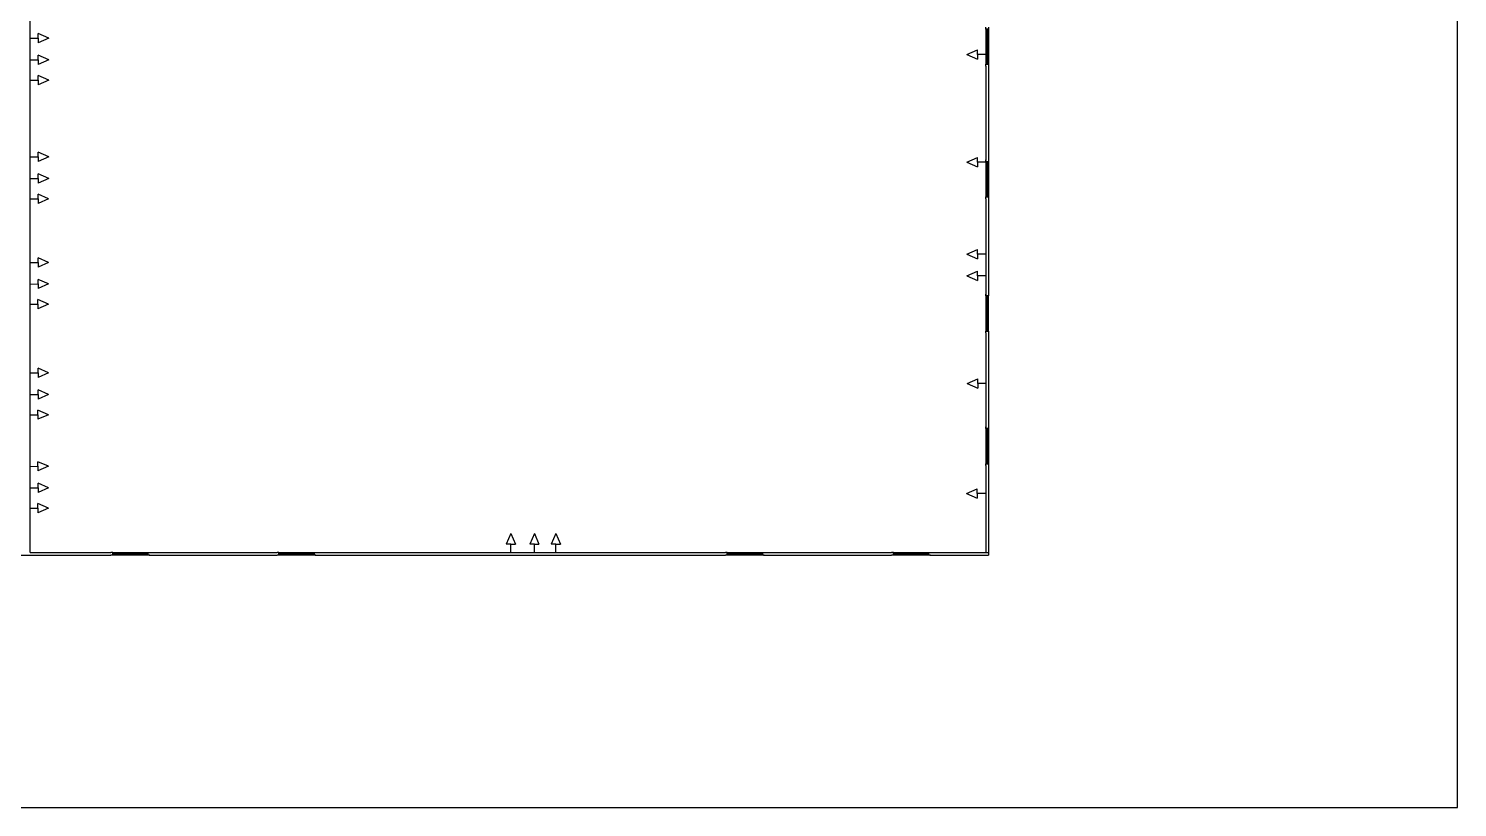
# Model space of a CAD drawing. Header units: millimetres. Extents: x 2943 to 3068, y 1960 to 2042.
# Drawn here: x 2993.1 to 3067.8, y 1960.2 to 2001 of the extents above; entities that cross this region are included whole.
import ezdxf

# ---------------------------------------------------------------- set-up
doc = ezdxf.new("R2010")
doc.units = ezdxf.units.MM

msp = doc.modelspace()

# ---------------------------------------------------------------- hatches: boundary and pattern name
at = {"true_color": 0x000000}
h = msp.add_hatch(dxfattribs=at)
h.set_pattern_fill('ANGLE', color=18)
h.set_pattern_definition([(0, (0, 0), (0, 6.985), [5.08, -1.905]), (90, (0, 0), (-6.985, 4e-16), [5.08, -1.905])])
h.paths.add_polyline_path([(3042.725, 1989.166), (3042.725, 1989.41), (3042.17, 1989.166), (3042.725, 1988.925)])

# ---------------------------------------------------------------- linework, layer by layer
for p, q in [((3067.83, 1960.226), (3067.83, 2042.064)), ((2993.152, 1973.573), (2993.152, 2003.57)), ((2993.156, 2000.471), (2993.574, 2000.473)), ((2993.574, 2000.473), (2993.574, 2000.714)), ((2994.129, 2000.473), (2993.574, 2000.714)), ((2993.574, 2000.473), (2993.574, 2000.23)), ((2994.129, 2000.473), (2993.574, 2000.23)), ((3043.154, 2000.947), (3043.152, 1999.109)), ((3043.201, 2000.928), (3043.199, 1999.561)), ((3043.258, 2000.928), (3043.255, 1999.561)), ((3043.304, 2000.947), (3043.304, 1999.109)), ((3042.17, 1999.617), (3042.724, 1999.86)), ((3042.724, 1999.617), (3042.724, 1999.86)), ((2993.157, 1999.345), (2993.576, 1999.347)), ((2993.576, 1999.347), (2993.576, 1999.588)), ((2994.13, 1999.347), (2993.576, 1999.588)), ((2993.576, 1999.347), (2993.576, 1999.104)), ((2994.13, 1999.347), (2993.576, 1999.104)), ((3042.17, 1999.617), (3042.724, 1999.376)), ((3043.143, 1999.619), (3042.724, 1999.617)), ((3042.724, 1999.617), (3042.724, 1999.376)), ((3043.152, 1999.009), (3043.152, 1994.069)), ((3043.199, 1999.128), (3043.199, 1999.561)), ((3043.255, 1999.128), (3043.255, 1999.561)), ((3043.302, 1999.009), (3043.302, 1994.069)), ((2993.154, 1998.282), (2993.572, 1998.284)), ((2993.572, 1998.284), (2993.572, 1998.525)), ((2994.127, 1998.284), (2993.572, 1998.525)), ((2993.572, 1998.284), (2993.572, 1998.041)), ((2994.127, 1998.284), (2993.572, 1998.041)), ((2993.572, 1994.263), (2993.572, 1994.504)), ((2994.127, 1994.263), (2993.572, 1994.504)), ((2993.154, 1994.261), (2993.572, 1994.263)), ((2993.572, 1994.263), (2993.572, 1994.02)), ((2994.127, 1994.263), (2993.572, 1994.02)), ((3042.169, 1993.986), (3042.723, 1994.229)), ((3042.169, 1993.986), (3042.723, 1993.745)), ((3042.723, 1993.986), (3042.723, 1994.229)), ((3043.142, 1993.988), (3042.723, 1993.986)), ((3042.723, 1993.986), (3042.723, 1993.745)), ((3043.154, 1994.006), (3043.152, 1992.169)), ((3043.201, 1993.987), (3043.199, 1992.62)), ((3043.258, 1993.987), (3043.255, 1992.62)), ((3043.304, 1994.006), (3043.302, 1992.169)), ((2993.156, 1993.135), (2993.574, 1993.137)), ((2993.574, 1993.137), (2993.574, 1993.378)), ((2994.129, 1993.137), (2993.574, 1993.378)), ((2993.574, 1993.137), (2993.574, 1992.894)), ((2994.129, 1993.137), (2993.574, 1992.894)), ((2993.571, 1992.075), (2993.571, 1992.316)), ((2994.125, 1992.075), (2993.571, 1992.316)), ((3043.199, 1992.187), (3043.199, 1992.62)), ((3043.255, 1992.187), (3043.255, 1992.62)), ((2993.152, 1992.073), (2993.571, 1992.075)), ((2993.571, 1992.075), (2993.571, 1991.831)), ((2994.125, 1992.075), (2993.571, 1991.831)), ((3043.152, 1992.069), (3043.152, 1987.05)), ((3043.302, 1992.069), (3043.302, 1987.05)), ((3042.17, 1989.166), (3042.725, 1989.41)), ((3042.725, 1989.166), (3042.725, 1989.41)), ((2993.15, 1988.74), (2993.569, 1988.742)), ((2993.569, 1988.742), (2993.569, 1988.983)), ((2994.123, 1988.742), (2993.569, 1988.983)), ((2993.569, 1988.742), (2993.569, 1988.498)), ((2994.123, 1988.742), (2993.569, 1988.498)), ((3042.17, 1989.166), (3042.725, 1988.925)), ((3043.143, 1989.168), (3042.725, 1989.166)), ((3042.725, 1989.166), (3042.725, 1988.925)), ((2993.571, 1987.616), (2993.571, 1987.857)), ((2994.125, 1987.616), (2993.571, 1987.857)), ((3042.17, 1988.04), (3042.724, 1988.284)), ((3042.17, 1988.04), (3042.724, 1987.799)), ((3042.724, 1988.04), (3042.724, 1988.284)), ((3043.143, 1988.042), (3042.724, 1988.04)), ((3042.724, 1988.04), (3042.724, 1987.799)), ((2993.152, 1987.613), (2993.571, 1987.616)), ((2993.571, 1987.616), (2993.571, 1987.372)), ((2994.125, 1987.616), (2993.571, 1987.372)), ((3043.154, 1986.987), (3043.152, 1985.15)), ((3043.201, 1986.969), (3043.199, 1985.602)), ((3043.258, 1986.969), (3043.255, 1985.602)), ((3043.302, 1985.15), (3043.304, 1986.987)), ((2993.149, 1986.551), (2993.567, 1986.553)), ((2993.567, 1986.553), (2993.567, 1986.794)), ((2994.122, 1986.553), (2993.567, 1986.794)), ((2993.567, 1986.553), (2993.567, 1986.31)), ((2994.122, 1986.553), (2993.567, 1986.31)), ((3043.199, 1985.169), (3043.199, 1985.602)), ((3043.255, 1985.169), (3043.255, 1985.602)), ((3043.152, 1985.05), (3043.152, 1980.109)), ((3043.302, 1985.05), (3043.302, 1980.109)), ((2993.151, 1982.963), (2993.57, 1982.965)), ((2993.57, 1982.965), (2993.57, 1983.206)), ((2994.124, 1982.965), (2993.57, 1983.206)), ((2993.57, 1982.965), (2993.57, 1982.721)), ((2994.124, 1982.965), (2993.57, 1982.721)), ((3042.176, 1982.401), (3042.73, 1982.645)), ((3042.73, 1982.401), (3042.73, 1982.645)), ((2993.153, 1981.836), (2993.571, 1981.839)), ((2993.571, 1981.839), (2993.571, 1982.08)), ((2994.126, 1981.839), (2993.571, 1982.08)), ((2993.571, 1981.839), (2993.571, 1981.595)), ((2994.126, 1981.839), (2993.571, 1981.595)), ((3042.176, 1982.401), (3042.73, 1982.16)), ((3043.149, 1982.404), (3042.73, 1982.401)), ((3042.73, 1982.401), (3042.73, 1982.16)), ((2993.568, 1980.776), (2993.568, 1981.017)), ((2994.123, 1980.776), (2993.568, 1981.017)), ((2993.15, 1980.774), (2993.568, 1980.776)), ((2993.568, 1980.776), (2993.568, 1980.533)), ((2994.123, 1980.776), (2993.568, 1980.533)), ((3043.154, 1980.047), (3043.152, 1978.209)), ((3043.201, 1980.028), (3043.199, 1978.661)), ((3043.258, 1980.028), (3043.255, 1978.661)), ((3043.304, 1980.047), (3043.302, 1978.209)), ((2993.149, 1978.072), (2993.568, 1978.074)), ((2993.568, 1978.074), (2993.568, 1978.315)), ((2994.122, 1978.074), (2993.568, 1978.315)), ((2993.568, 1978.074), (2993.568, 1977.831)), ((2994.122, 1978.074), (2993.568, 1977.831)), ((3043.152, 1978.109), (3043.152, 1973.573)), ((3043.199, 1978.228), (3043.199, 1978.661)), ((3043.255, 1978.228), (3043.255, 1978.661)), ((3043.302, 1978.109), (3043.302, 1973.423)), ((2993.151, 1976.946), (2993.569, 1976.948)), ((2993.569, 1976.948), (2993.569, 1977.189)), ((2994.124, 1976.948), (2993.569, 1977.189)), ((2993.569, 1976.948), (2993.569, 1976.705)), ((2994.124, 1976.948), (2993.569, 1976.705)), ((3042.15, 1976.649), (3042.705, 1976.892)), ((3042.15, 1976.649), (3042.705, 1976.408)), ((3042.705, 1976.649), (3042.705, 1976.892)), ((3043.123, 1976.651), (3042.705, 1976.649)), ((3042.705, 1976.649), (3042.705, 1976.408)), ((2993.148, 1975.883), (2993.566, 1975.885)), ((2993.566, 1975.885), (2993.566, 1976.126)), ((2994.121, 1975.885), (2993.566, 1976.126)), ((2993.566, 1975.885), (2993.566, 1975.642)), ((2994.121, 1975.885), (2993.566, 1975.642)), ((3018.299, 1974.55), (3018.058, 1973.996)), ((3018.299, 1974.55), (3018.542, 1973.996)), ((3019.536, 1974.553), (3019.295, 1973.999)), ((3019.536, 1974.553), (3019.779, 1973.999)), ((3020.662, 1974.555), (3020.421, 1974)), ((3020.662, 1974.555), (3020.905, 1974)), ((2993.152, 1973.573), (2997.384, 1973.573)), ((2997.484, 1973.575), (2999.322, 1973.573)), ((2997.503, 1973.528), (2998.87, 1973.526)), ((2999.303, 1973.526), (2998.87, 1973.526)), ((2999.384, 1973.573), (3006.075, 1973.573)), ((3006.175, 1973.575), (3008.012, 1973.573)), ((3006.193, 1973.528), (3007.561, 1973.526)), ((3007.994, 1973.526), (3007.561, 1973.526)), ((3008.075, 1973.573), (3029.53, 1973.573)), ((3018.299, 1973.996), (3018.058, 1973.996)), ((3018.301, 1973.577), (3018.299, 1973.996)), ((3018.299, 1973.996), (3018.542, 1973.996)), ((3019.536, 1973.999), (3019.295, 1973.999)), ((3019.538, 1973.58), (3019.536, 1973.999)), ((3019.536, 1973.999), (3019.779, 1973.999)), ((3020.662, 1974), (3020.421, 1974)), ((3020.664, 1973.582), (3020.662, 1974)), ((3020.662, 1974), (3020.905, 1974)), ((3029.63, 1973.575), (3031.468, 1973.573)), ((3029.649, 1973.528), (3031.016, 1973.526)), ((3031.449, 1973.526), (3031.016, 1973.526)), ((3031.53, 1973.573), (3038.221, 1973.573)), ((3038.321, 1973.575), (3040.158, 1973.573)), ((3038.339, 1973.528), (3039.707, 1973.526)), ((3040.14, 1973.526), (3039.707, 1973.526)), ((3040.221, 1973.573), (3043.302, 1973.573)), ((2988.264, 1973.423), (2993.152, 1973.423)), ((2993.152, 1973.423), (2997.384, 1973.423)), ((2997.384, 1973.425), (2997.384, 1973.423)), ((2999.322, 1973.423), (2997.484, 1973.423)), ((2997.503, 1973.472), (2998.87, 1973.469)), ((2999.303, 1973.469), (2998.87, 1973.469)), ((2999.384, 1973.423), (3006.075, 1973.423)), ((3006.075, 1973.425), (3006.075, 1973.423)), ((3008.012, 1973.423), (3006.175, 1973.423)), ((3006.193, 1973.472), (3007.561, 1973.469)), ((3007.994, 1973.469), (3007.561, 1973.469)), ((3008.075, 1973.423), (3029.53, 1973.423)), ((3029.53, 1973.425), (3029.53, 1973.423)), ((3031.468, 1973.423), (3029.63, 1973.423)), ((3029.649, 1973.472), (3031.016, 1973.469)), ((3031.449, 1973.469), (3031.016, 1973.469)), ((3031.53, 1973.423), (3038.221, 1973.423)), ((3038.221, 1973.425), (3038.221, 1973.423)), ((3040.158, 1973.423), (3038.321, 1973.423)), ((3038.339, 1973.472), (3039.707, 1973.469)), ((3040.14, 1973.469), (3039.707, 1973.469)), ((3040.221, 1973.423), (3043.302, 1973.423)), ((2942.837, 1960.226), (3067.83, 1960.226))]:
    msp.add_line(p, q)
at = {"lineweight": 30}
for points in [[(3043.304, 2001.047), (3043.304, 2000.947), (3043.154, 2000.947), (3043.154, 2001.047)], [(3043.152, 1999.009), (3043.152, 1999.109), (3043.302, 1999.109), (3043.302, 1999.009)], [(3043.304, 1994.106), (3043.304, 1994.006), (3043.154, 1994.006), (3043.154, 1994.106)], [(3043.152, 1992.069), (3043.152, 1992.169), (3043.302, 1992.169), (3043.302, 1992.069)], [(3043.304, 1987.087), (3043.304, 1986.987), (3043.154, 1986.987), (3043.154, 1987.087)], [(3043.152, 1985.05), (3043.152, 1985.15), (3043.302, 1985.15), (3043.302, 1985.05)], [(3043.304, 1980.147), (3043.304, 1980.047), (3043.154, 1980.047), (3043.154, 1980.147)], [(3043.152, 1978.109), (3043.152, 1978.209), (3043.302, 1978.209), (3043.302, 1978.109)], [(2997.384, 1973.575), (2997.484, 1973.575), (2997.484, 1973.425), (2997.384, 1973.425)], [(2999.422, 1973.423), (2999.322, 1973.423), (2999.322, 1973.573), (2999.422, 1973.573)], [(3006.075, 1973.575), (3006.175, 1973.575), (3006.175, 1973.425), (3006.075, 1973.425)], [(3008.112, 1973.423), (3008.012, 1973.423), (3008.012, 1973.573), (3008.112, 1973.573)], [(3029.53, 1973.575), (3029.63, 1973.575), (3029.63, 1973.425), (3029.53, 1973.425)], [(3031.568, 1973.423), (3031.468, 1973.423), (3031.468, 1973.573), (3031.568, 1973.573)], [(3038.221, 1973.575), (3038.321, 1973.575), (3038.321, 1973.425), (3038.221, 1973.425)], [(3040.258, 1973.423), (3040.158, 1973.423), (3040.158, 1973.573), (3040.258, 1973.573)]]:
    msp.add_lwpolyline(points, dxfattribs=at)
for points in [[(3043.154, 2000.947), (3043.304, 2000.947)], [(3043.224, 1999.561), (3043.226, 2000.932), (3043.233, 2000.932), (3043.23, 1999.561)], [(3043.302, 1999.109), (3043.152, 1999.109)], [(3043.23, 1999.561), (3043.23, 1999.124), (3043.224, 1999.124), (3043.224, 1999.561)], [(3043.154, 1994.006), (3043.304, 1994.006)], [(3043.224, 1992.62), (3043.226, 1993.991), (3043.233, 1993.991), (3043.23, 1992.62)], [(3043.23, 1992.62), (3043.23, 1992.184), (3043.224, 1992.184), (3043.224, 1992.62)], [(3043.302, 1992.169), (3043.152, 1992.169)], [(3043.154, 1986.987), (3043.304, 1986.987)], [(3043.224, 1985.602), (3043.226, 1986.972), (3043.233, 1986.972), (3043.23, 1985.602)], [(3043.23, 1985.602), (3043.23, 1985.165), (3043.224, 1985.165), (3043.224, 1985.602)], [(3043.302, 1985.15), (3043.152, 1985.15)], [(3043.154, 1980.047), (3043.304, 1980.047)], [(3043.224, 1978.661), (3043.226, 1980.032), (3043.233, 1980.032), (3043.23, 1978.661)], [(3043.302, 1978.209), (3043.152, 1978.209)], [(3043.23, 1978.661), (3043.23, 1978.224), (3043.224, 1978.224), (3043.224, 1978.661)], [(2997.484, 1973.425), (2997.484, 1973.575)], [(2999.322, 1973.573), (2999.322, 1973.423)], [(3006.175, 1973.425), (3006.175, 1973.575)], [(3008.012, 1973.573), (3008.012, 1973.423)], [(3029.63, 1973.425), (3029.63, 1973.575)], [(3031.468, 1973.573), (3031.468, 1973.423)], [(3038.321, 1973.425), (3038.321, 1973.575)], [(3040.158, 1973.573), (3040.158, 1973.423)], [(2998.87, 1973.494), (2997.499, 1973.497), (2997.499, 1973.503), (2998.87, 1973.501)], [(2998.87, 1973.501), (2999.307, 1973.501), (2999.307, 1973.494), (2998.87, 1973.494)], [(3007.561, 1973.494), (3006.19, 1973.497), (3006.19, 1973.503), (3007.561, 1973.501)], [(3007.561, 1973.501), (3007.997, 1973.501), (3007.997, 1973.494), (3007.561, 1973.494)], [(3031.016, 1973.494), (3029.645, 1973.497), (3029.645, 1973.503), (3031.016, 1973.501)], [(3031.016, 1973.501), (3031.453, 1973.501), (3031.453, 1973.494), (3031.016, 1973.494)], [(3039.707, 1973.494), (3038.336, 1973.497), (3038.336, 1973.503), (3039.707, 1973.501)], [(3039.707, 1973.501), (3040.143, 1973.501), (3040.143, 1973.494), (3039.707, 1973.494)]]:
    msp.add_lwpolyline(points)
for points in [[(3043.258, 2000.947), (3043.201, 2000.947), (3043.201, 2000.928, 0.414214), (3043.208, 2000.922), (3043.224, 2000.922, 0.414214), (3043.226, 2000.924), (3043.226, 2000.932), (3043.233, 2000.932), (3043.233, 2000.924, 0.414214), (3043.235, 2000.922), (3043.251, 2000.922, 0.414214), (3043.258, 2000.928), (3043.258, 2000.928)], [(3043.199, 1999.109), (3043.255, 1999.109), (3043.255, 1999.128, 0.414214), (3043.249, 1999.134), (3043.233, 1999.134, 0.414214), (3043.23, 1999.132), (3043.23, 1999.124), (3043.224, 1999.124), (3043.224, 1999.132, 0.414214), (3043.221, 1999.134), (3043.205, 1999.134, 0.414214), (3043.199, 1999.128), (3043.199, 1999.128)], [(3043.258, 1994.006), (3043.201, 1994.006), (3043.201, 1993.987, 0.414214), (3043.208, 1993.981), (3043.224, 1993.981, 0.414214), (3043.226, 1993.983), (3043.226, 1993.991), (3043.233, 1993.991), (3043.233, 1993.983, 0.414214), (3043.235, 1993.981), (3043.251, 1993.981, 0.414214), (3043.258, 1993.987), (3043.258, 1993.987)], [(3043.199, 1992.169), (3043.255, 1992.169), (3043.255, 1992.187, 0.414214), (3043.249, 1992.194), (3043.233, 1992.194, 0.414214), (3043.23, 1992.191), (3043.23, 1992.184), (3043.224, 1992.184), (3043.224, 1992.191, 0.414214), (3043.221, 1992.194), (3043.205, 1992.194, 0.414214), (3043.199, 1992.187), (3043.199, 1992.187)], [(3043.258, 1986.987), (3043.201, 1986.987), (3043.201, 1986.969, 0.414214), (3043.208, 1986.962), (3043.224, 1986.962, 0.414214), (3043.226, 1986.965), (3043.226, 1986.972), (3043.233, 1986.972), (3043.233, 1986.965, 0.414214), (3043.235, 1986.962), (3043.251, 1986.962, 0.414214), (3043.258, 1986.969), (3043.258, 1986.969)], [(3043.199, 1985.15), (3043.255, 1985.15), (3043.255, 1985.169, 0.414214), (3043.249, 1985.175), (3043.233, 1985.175, 0.414214), (3043.23, 1985.173), (3043.23, 1985.165), (3043.224, 1985.165), (3043.224, 1985.173, 0.414214), (3043.221, 1985.175), (3043.205, 1985.175, 0.414214), (3043.199, 1985.169), (3043.199, 1985.169)], [(3043.258, 1980.047), (3043.201, 1980.047), (3043.201, 1980.028, 0.414214), (3043.208, 1980.022), (3043.224, 1980.022, 0.414214), (3043.226, 1980.024), (3043.226, 1980.032), (3043.233, 1980.032), (3043.233, 1980.024, 0.414214), (3043.235, 1980.022), (3043.251, 1980.022, 0.414214), (3043.258, 1980.028), (3043.258, 1980.028)], [(3043.199, 1978.209), (3043.255, 1978.209), (3043.255, 1978.228, 0.414214), (3043.249, 1978.234), (3043.233, 1978.234, 0.414214), (3043.23, 1978.232), (3043.23, 1978.224), (3043.224, 1978.224), (3043.224, 1978.232, 0.414214), (3043.221, 1978.234), (3043.205, 1978.234, 0.414214), (3043.199, 1978.228), (3043.199, 1978.228)], [(2997.484, 1973.528), (2997.484, 1973.472), (2997.503, 1973.472, 0.414214), (2997.509, 1973.478), (2997.509, 1973.494, 0.414214), (2997.507, 1973.497), (2997.499, 1973.497), (2997.499, 1973.503), (2997.507, 1973.503, 0.414214), (2997.509, 1973.505), (2997.509, 1973.521, 0.414214), (2997.503, 1973.528), (2997.503, 1973.528)], [(2999.322, 1973.469), (2999.322, 1973.526), (2999.303, 1973.526, 0.414214), (2999.297, 1973.519), (2999.297, 1973.503, 0.414214), (2999.299, 1973.501), (2999.307, 1973.501), (2999.307, 1973.494), (2999.299, 1973.494, 0.414214), (2999.297, 1973.492), (2999.297, 1973.476, 0.414214), (2999.303, 1973.469), (2999.303, 1973.469)], [(3006.175, 1973.528), (3006.175, 1973.472), (3006.193, 1973.472, 0.414214), (3006.2, 1973.478), (3006.2, 1973.494, 0.414214), (3006.197, 1973.497), (3006.19, 1973.497), (3006.19, 1973.503), (3006.197, 1973.503, 0.414214), (3006.2, 1973.505), (3006.2, 1973.521, 0.414214), (3006.193, 1973.528), (3006.193, 1973.528)], [(3008.012, 1973.469), (3008.012, 1973.526), (3007.994, 1973.526, 0.414214), (3007.987, 1973.519), (3007.987, 1973.503, 0.414214), (3007.99, 1973.501), (3007.997, 1973.501), (3007.997, 1973.494), (3007.99, 1973.494, 0.414214), (3007.987, 1973.492), (3007.987, 1973.476, 0.414214), (3007.994, 1973.469), (3007.994, 1973.469)], [(3029.63, 1973.528), (3029.63, 1973.472), (3029.649, 1973.472, 0.414214), (3029.655, 1973.478), (3029.655, 1973.494, 0.414214), (3029.653, 1973.497), (3029.645, 1973.497), (3029.645, 1973.503), (3029.653, 1973.503, 0.414214), (3029.655, 1973.505), (3029.655, 1973.521, 0.414214), (3029.649, 1973.528), (3029.649, 1973.528)], [(3031.468, 1973.469), (3031.468, 1973.526), (3031.449, 1973.526, 0.414214), (3031.443, 1973.519), (3031.443, 1973.503, 0.414214), (3031.445, 1973.501), (3031.453, 1973.501), (3031.453, 1973.494), (3031.445, 1973.494, 0.414214), (3031.443, 1973.492), (3031.443, 1973.476, 0.414214), (3031.449, 1973.469), (3031.449, 1973.469)], [(3038.321, 1973.528), (3038.321, 1973.472), (3038.339, 1973.472, 0.414214), (3038.346, 1973.478), (3038.346, 1973.494, 0.414214), (3038.343, 1973.497), (3038.336, 1973.497), (3038.336, 1973.503), (3038.343, 1973.503, 0.414214), (3038.346, 1973.505), (3038.346, 1973.521, 0.414214), (3038.339, 1973.528), (3038.339, 1973.528)], [(3040.158, 1973.469), (3040.158, 1973.526), (3040.14, 1973.526, 0.414214), (3040.133, 1973.519), (3040.133, 1973.503, 0.414214), (3040.136, 1973.501), (3040.143, 1973.501), (3040.143, 1973.494), (3040.136, 1973.494, 0.414214), (3040.133, 1973.492), (3040.133, 1973.476, 0.414214), (3040.14, 1973.469), (3040.14, 1973.469)]]:
    msp.add_lwpolyline(points, format="xyb", close=True)

doc.saveas('drawing.dxf')
